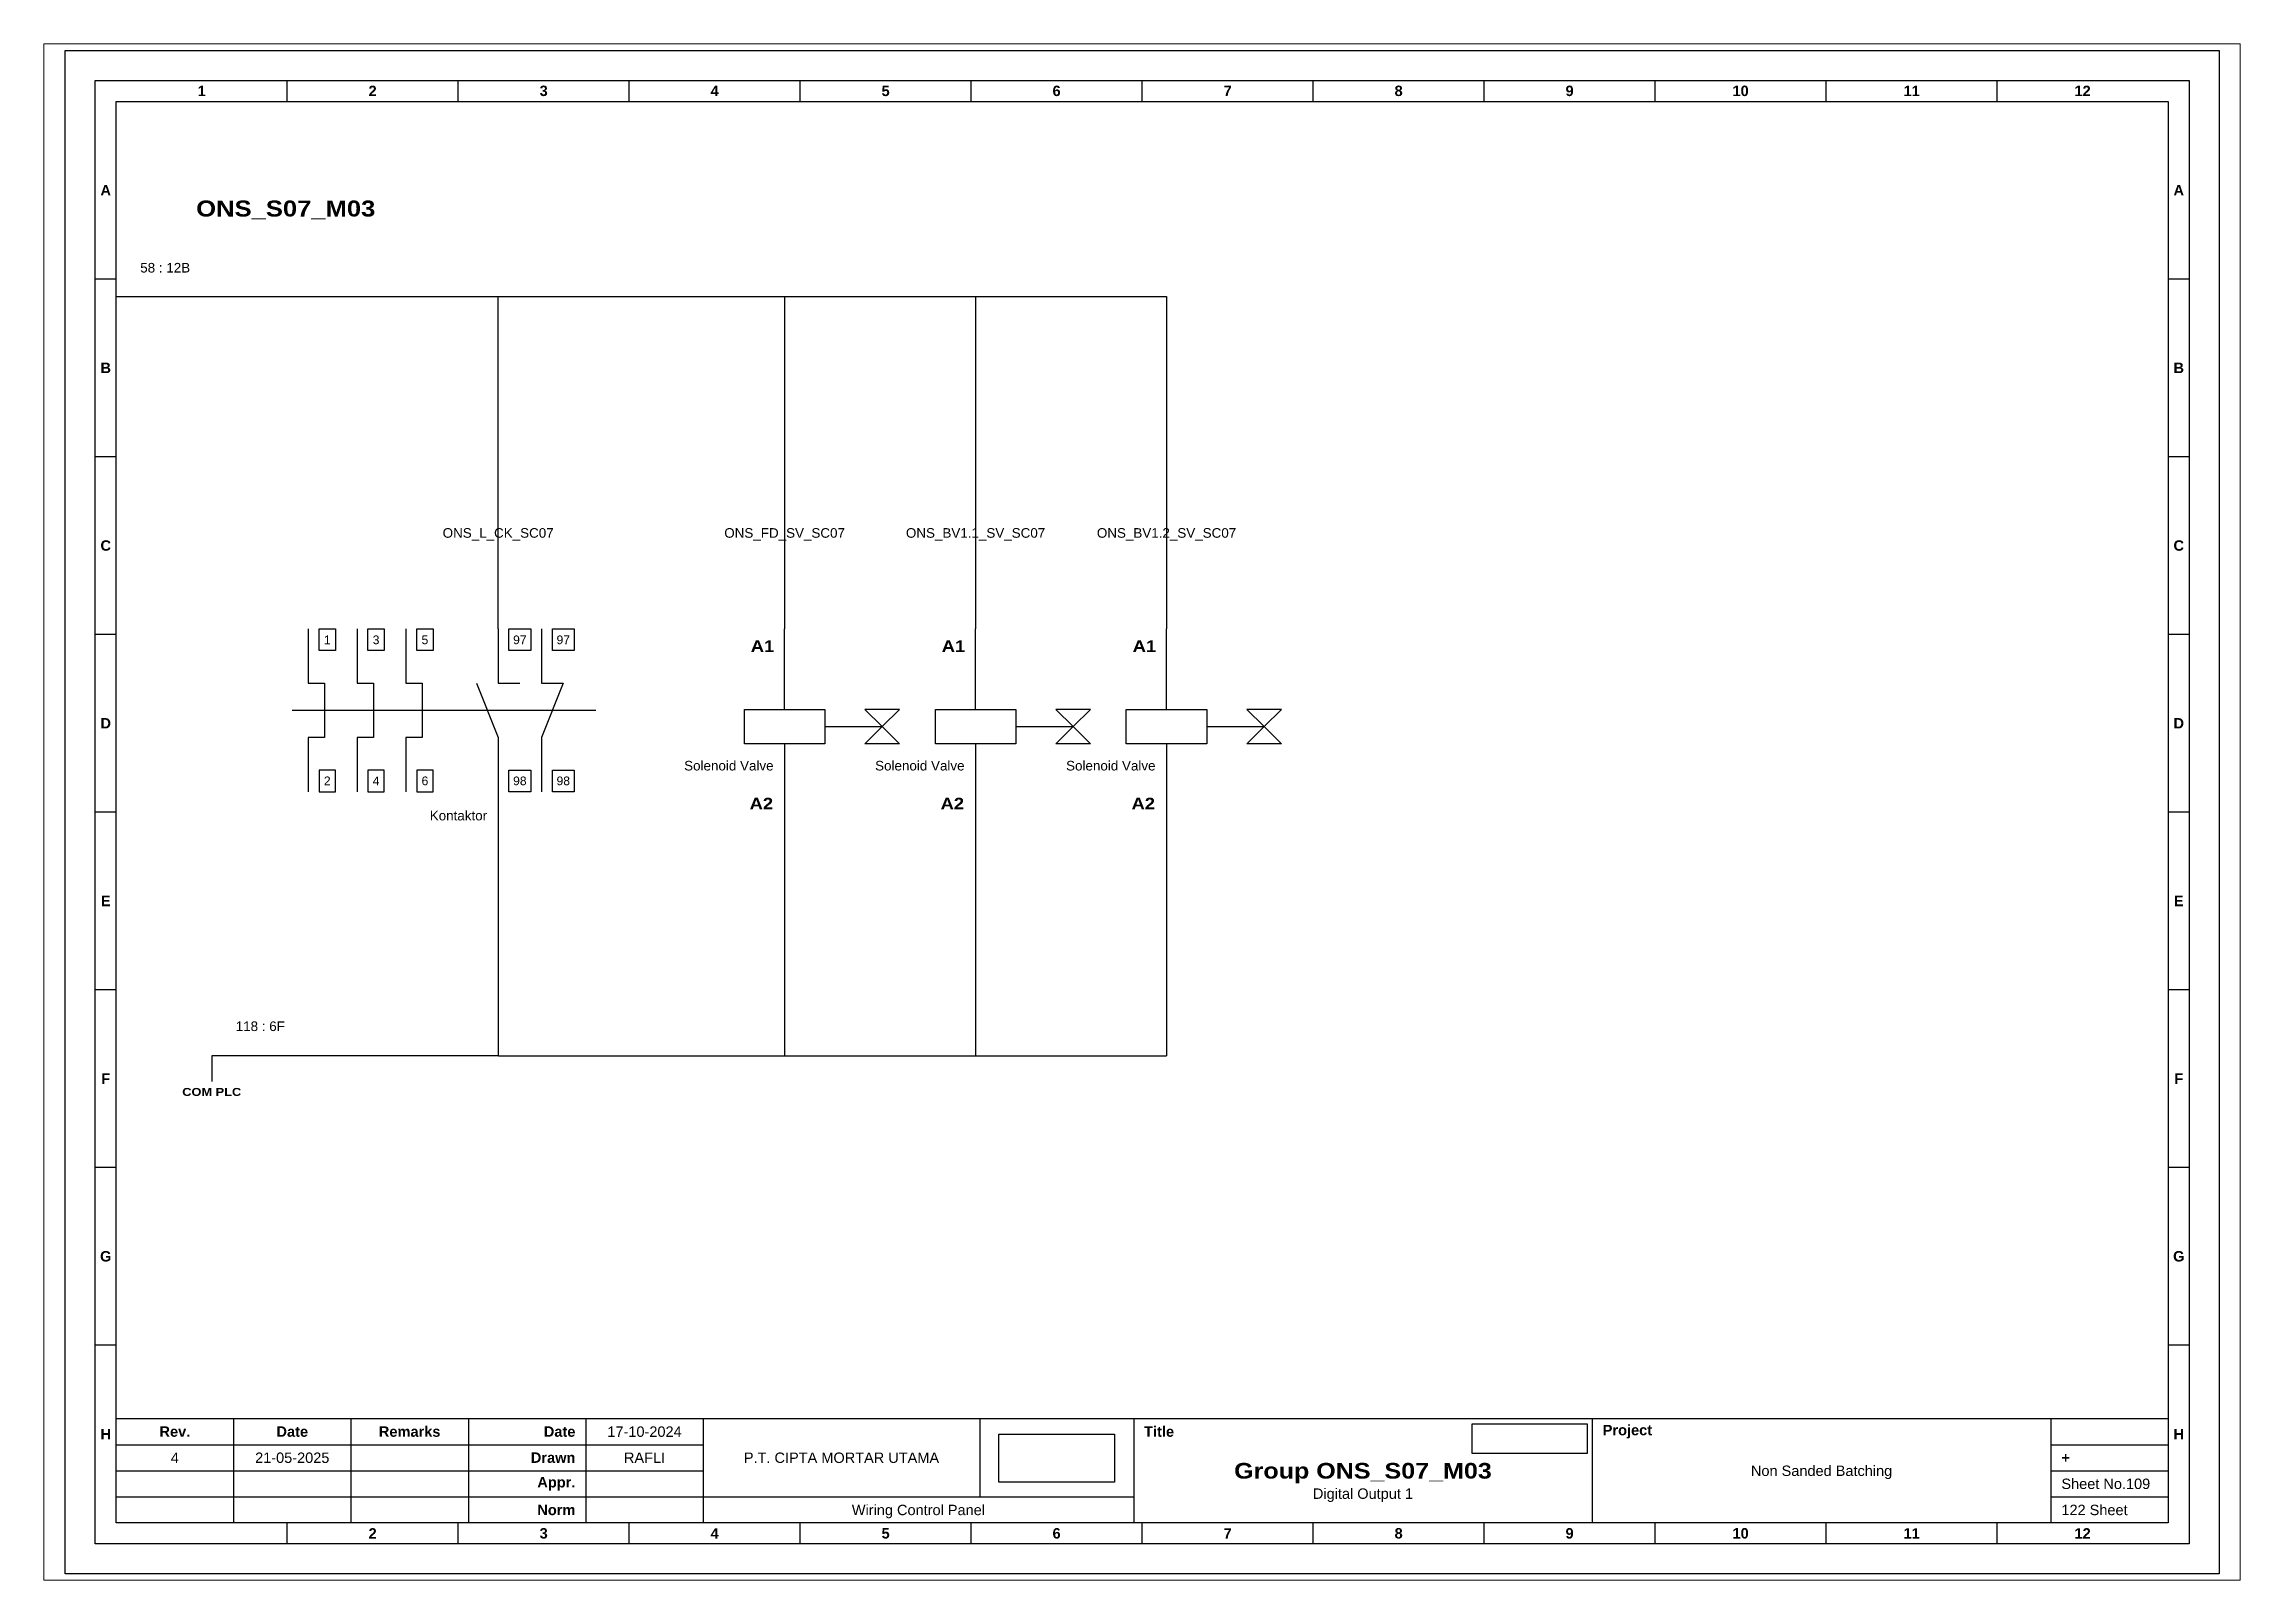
# Paper-space layout 'ONS_S07_M03' of a CAD drawing. Header units: centimetres, sheet in millimetres. Extents: x 0 to 821, y 0 to 574.
# The model-space entities are those that its viewports show. They can reach past a viewport. Long polylines and large blocks are cut down to what shows.
import ezdxf
from ezdxf.enums import TextEntityAlignment as Align

# ---------------------------------------------------------------- set-up
doc = ezdxf.new("R2010")
doc.units = ezdxf.units.CM
doc.header["$MEASUREMENT"] = 0
doc.layers.add('MU Project Line', color=7, linetype='Continuous', lineweight=0, true_color=0xfefefe)
doc.styles.add('Bold', font='ariblk.ttf', dxfattribs={"height": 25.4})
doc.styles.get("Standard").update_dxf_attribs({"font": 'arial.ttf'})
picture_1 = doc.add_image_def('image1.png', size_in_pixel=(2048, 847))
picture_2 = doc.add_image_def('image2.png', size_in_pixel=(2092, 542))

# ---------------------------------------------------------------- blocks, each defined once
blk = doc.blocks.new('KOP MU PROJECT')
at = {"color": 6, "ltscale": 50}
for p, q in [((27.74, 184.05), (27.74, 186.66)), ((49.13, 184.05), (49.13, 186.66)), ((70.51, 184.05), (70.51, 186.66)), ((91.89, 184.05), (91.89, 186.66)), ((113.27, 184.05), (113.27, 186.66)), ((134.66, 184.05), (134.66, 186.66)), ((156.04, 184.05), (156.04, 186.66)), ((177.42, 184.05), (177.42, 186.66)), ((198.8, 184.05), (198.8, 186.66)), ((220.19, 184.05), (220.19, 186.66)), ((241.57, 184.05), (241.57, 186.66)), ((6.36, 161.84), (3.75, 161.84)), ((265.59, 161.84), (262.98, 161.84)), ((6.36, 139.63), (3.75, 139.63)), ((265.59, 139.63), (262.98, 139.63)), ((6.36, 117.42), (3.75, 117.42)), ((265.59, 117.42), (262.98, 117.42)), ((6.36, 95.22), (3.75, 95.22)), ((265.59, 95.22), (262.98, 95.22)), ((6.36, 73.01), (3.75, 73.01)), ((265.59, 73.01), (262.98, 73.01)), ((6.36, 50.8), (3.75, 50.8)), ((265.59, 50.8), (262.98, 50.8)), ((6.36, 28.59), (3.75, 28.59)), ((265.59, 28.59), (262.98, 28.59)), ((27.74, 3.75), (27.74, 6.36)), ((49.13, 3.75), (49.13, 6.36)), ((70.51, 3.75), (70.51, 6.36)), ((91.89, 3.75), (91.89, 6.36)), ((113.27, 3.75), (113.27, 6.36)), ((134.66, 3.75), (134.66, 6.36)), ((156.04, 3.75), (156.04, 6.36)), ((177.42, 3.75), (177.42, 6.36)), ((198.8, 3.75), (198.8, 6.36)), ((220.19, 3.75), (220.19, 6.36)), ((241.57, 3.75), (241.57, 6.36))]:
    blk.add_line(p, q, dxfattribs=at)
at = {"ltscale": 50}
for p, q in [((6.36, 19.41), (262.98, 19.41)), ((21.04, 19.41), (21.04, 6.36)), ((35.72, 19.41), (35.72, 6.36)), ((50.41, 19.41), (50.41, 6.36)), ((65.09, 19.41), (65.09, 6.36)), ((79.77, 19.41), (79.77, 6.36)), ((114.35, 19.41), (114.35, 9.62)), ((133.6, 19.41), (133.6, 6.36)), ((190.95, 19.41), (190.95, 6.36)), ((248.3, 19.41), (248.3, 6.36)), ((6.36, 16.15), (79.77, 16.15)), ((248.3, 16.15), (262.98, 16.15)), ((6.36, 12.89), (79.77, 12.89)), ((248.3, 12.89), (262.98, 12.89)), ((6.36, 9.62), (133.6, 9.62)), ((248.3, 9.62), (262.98, 9.62))]:
    blk.add_line(p, q, dxfattribs=at)
at = {"color": 1, "ltscale": 50}
blk.add_lwpolyline([(269.34, 0), (0, 0), (0, 190.41), (269.34, 190.41)], close=True, dxfattribs=at)
at = {"color": 6, "ltscale": 50}
for points in [[(265.59, 3.75), (3.75, 3.75), (3.75, 186.66), (265.59, 186.66)], [(262.98, 6.36), (6.36, 6.36), (6.36, 184.05), (262.98, 184.05)]]:
    blk.add_lwpolyline(points, close=True, dxfattribs=at)
at = {"ltscale": 50, "char_height": 1.305, "attachment_point": 4}
for s, width, heights, insert in [('\\pxqc;{\\fArial|b1|i0|c0|p34;1}', 21.3825, [2.51], (6.36, 185.36)), ('\\pxqc;{\\fArial|b1|i0|c0|p34;2}', 21.3825, [2.51], (27.74, 185.36)), ('\\pxqc;{\\fArial|b1|i0|c0|p34;3}', 21.3825, [2.51], (49.13, 185.36)), ('\\pxqc;{\\fArial|b1|i0|c0|p34;4}', 21.3825, [2.51], (70.51, 185.36)), ('\\pxqc;{\\fArial|b1|i0|c0|p34;5}', 21.3825, [2.51], (91.89, 185.36)), ('\\pxqc;{\\fArial|b1|i0|c0|p34;6}', 21.3825, [2.51], (113.27, 185.36)), ('\\pxqc;{\\fArial|b1|i0|c0|p34;7}', 21.3825, [2.51], (134.66, 185.36)), ('\\pxqc;{\\fArial|b1|i0|c0|p34;8}', 21.3825, [2.51], (156.04, 185.36)), ('\\pxqc;{\\fArial|b1|i0|c0|p34;9}', 21.3825, [2.51], (177.42, 185.36)), ('\\pxqc;{\\fArial|b1|i0|c0|p34;10}', 21.3825, [2.51], (198.8, 185.36)), ('\\pxqc;{\\fArial|b1|i0|c0|p34;11}', 21.3825, [2.51], (220.19, 185.36)), ('\\pxqc;{\\fArial|b1|i0|c0|p34;12}', 21.3825, [2.51], (241.57, 185.36)), ('\\pxqc;{\\fArial|b1|i0|c0|p34;A}', 2.61, [2.51], (3.75, 172.95)), ('\\pxqc;{\\fArial|b1|i0|c0|p34;A}', 2.61, [2.51], (262.98, 172.95)), ('\\pxqc;{\\fArial|b1|i0|c0|p34;B}', 2.61, [2.51], (3.75, 150.74)), ('\\pxqc;{\\fArial|b1|i0|c0|p34;B}', 2.61, [2.51], (262.98, 150.74)), ('\\pxqc;{\\fArial|b1|i0|c0|p34;C}', 2.61, [2.51], (3.75, 128.53)), ('\\pxqc;{\\fArial|b1|i0|c0|p34;C}', 2.61, [2.51], (262.98, 128.53)), ('\\pxqc;{\\fArial|b1|i0|c0|p34;D}', 2.61, [2.51], (3.75, 106.32)), ('\\pxqc;{\\fArial|b1|i0|c0|p34;D}', 2.61, [2.51], (262.98, 106.32)), ('\\pxqc;{\\fArial|b1|i0|c0|p34;E}', 2.61, [2.51], (3.75, 84.11)), ('\\pxqc;{\\fArial|b1|i0|c0|p34;E}', 2.61, [2.51], (262.98, 84.11)), ('\\pxqc;{\\fArial|b1|i0|c0|p34;F}', 2.61, [2.51], (3.75, 61.9)), ('\\pxqc;{\\fArial|b1|i0|c0|p34;F}', 2.61, [2.51], (262.98, 61.9)), ('\\pxqc;{\\fArial|b1|i0|c0|p34;G}', 2.61, [2.51], (3.75, 39.69)), ('\\pxqc;{\\fArial|b1|i0|c0|p34;G}', 2.61, [2.51], (262.98, 39.69)), ('\\pxqc;{\\fArial|b1|i0|c0|p34;H}', 2.61, [2.51], (3.75, 17.47)), ('\\pxqc;{\\fArial|b1|i0|c0|p34;Rev.}', 14.6811, [2.88], (6.36, 17.78)), ('\\pxqc;{\\fArial|b1|i0|c0|p34;Date}', 14.6811, [2.88], (21.04, 17.78)), ('\\pxqc;{\\fArial|b1|i0|c0|p34;Remarks}', 14.6811, [2.88], (35.72, 17.78)), ('\\pxqr;{\\fArial|b1|i0|c0|p34;Date}', 13.3761, [2.88], (50.41, 17.78)), ('\\pxql;{\\fArial|b1|i0|c0|p34;Title}', 50.2419, [2.88], (134.9, 17.78)), ('\\pxql;{\\fArial|b1|i0|c0|p34;Project}', 50.2419, [2.88], (192.25, 17.78)), ('\\pxqc;{\\fArial|b1|i0|c0|p34;H}', 2.61, [2.51], (262.98, 17.47)), ('\\pxqr;{\\fArial|b1|i0|c0|p34;Drawn}', 13.3761, [2.88], (50.41, 14.52)), ('\\pxql;{\\fArial|b1|i0|c0|p34;+}', 14.6811, [2.88], (249.61, 14.52)), ('\\pxqr;{\\fArial|b1|i0|c0|p34;Appr.}', 13.3761, [2.88], (50.41, 11.26)), ('\\pxqr;{\\fArial|b1|i0|c0|p34;Norm}', 13.3761, [2.88], (50.41, 7.99)), ('\\pxqc;{\\fArial|b1|i0|c0|p34;2}', 21.3825, [2.51], (27.74, 5.06)), ('\\pxqc;{\\fArial|b1|i0|c0|p34;3}', 21.3825, [2.51], (49.13, 5.06)), ('\\pxqc;{\\fArial|b1|i0|c0|p34;4}', 21.3825, [2.51], (70.51, 5.06)), ('\\pxqc;{\\fArial|b1|i0|c0|p34;5}', 21.3825, [2.51], (91.89, 5.06)), ('\\pxqc;{\\fArial|b1|i0|c0|p34;6}', 21.3825, [2.51], (113.27, 5.06)), ('\\pxqc;{\\fArial|b1|i0|c0|p34;7}', 21.3825, [2.51], (134.66, 5.06)), ('\\pxqc;{\\fArial|b1|i0|c0|p34;8}', 21.3825, [2.51], (156.04, 5.06)), ('\\pxqc;{\\fArial|b1|i0|c0|p34;9}', 21.3825, [2.51], (177.42, 5.06)), ('\\pxqc;{\\fArial|b1|i0|c0|p34;10}', 21.3825, [2.51], (198.8, 5.06)), ('\\pxqc;{\\fArial|b1|i0|c0|p34;11}', 21.3825, [2.51], (220.19, 5.06)), ('\\pxqc;{\\fArial|b1|i0|c0|p34;12}', 21.3825, [2.51], (241.57, 5.06))]:
    blk.add_mtext_dynamic_manual_height_columns(s, width=width, gutter_width=0.0326, heights=heights, dxfattribs=dict(at, insert=insert))
at = {"ltscale": 50}
for tag, p in [('DATECREATED', (72.43, 17.78)), ('REV', (13.7, 14.52)), ('REVDATE', (28.38, 14.52)), ('REMARKS', (43.06, 14.52)), ('DRAWN', (72.43, 14.52)), ('COMPANY', (97.06, 14.52)), ('APPR', (72.43, 11.26)), ('PROJECT', (219.62, 12.89)), ('NORM', (72.43, 7.99)), ('DRAWINGCATEGORY', (106.68, 7.99)), ('DESCRIPTION', (162.27, 10.03))]:
    blk.add_attdef(tag, text='', height=1.3, dxfattribs=at).set_placement(p, align=Align.MIDDLE_CENTER)
at = {"ltscale": 50, "style": 'Bold'}
blk.add_attdef('TITLE', text='', height=1.96, dxfattribs=at).set_placement((162.27, 12.89), align=Align.MIDDLE_CENTER)
at = {"ltscale": 50}
for tag, p in [('SHEETNUMBER', (249.61, 11.26)), ('TOTALSHEET', (249.61, 7.99))]:
    blk.add_attdef(tag, text='', height=1.3, dxfattribs=at).set_placement(p, align=Align.MIDDLE_LEFT)
image = blk.add_image(picture_1, insert=(116.72, 11.48), size_in_units=(14.5, 6), dxfattribs=at)
image.dxf.flags = 15
image = blk.add_image(picture_2, insert=(175.94, 15.04), size_in_units=(14.36, 3.72), dxfattribs=at)
image.dxf.flags = 15

msp = doc.modelspace()

# ---------------------------------------------------------------- linework, layer by layer
at = {"color": 146, "ltscale": 50, "true_color": 0x105689}
for p, q in [((1276.76, 1287.28), (1300.64, 1287.28)), ((1300.64, 1287.28), (1324.52, 1287.28)), ((1324.52, 1245.73), (1324.52, 1287.28)), ((1324.52, 1287.28), (1348.4, 1287.28)), ((1348.4, 1287.28), (1372.28, 1287.28)), ((1360.34, 1287.28), (1360.34, 1245.73)), ((1372.28, 1287.28), (1396.16, 1287.28)), ((1384.22, 1287.28), (1384.22, 1245.73)), ((1396.16, 1287.28), (1408.1, 1287.28)), ((1408.1, 1287.28), (1408.1, 1245.73)), ((1324.52, 1225.38), (1324.52, 1192.36)), ((1360.34, 1221.63), (1360.34, 1192.36)), ((1384.22, 1221.32), (1384.22, 1192.36)), ((1408.1, 1221.32), (1408.1, 1192.36)), ((1324.56, 1192.36), (1288.7, 1192.36)), ((1288.7, 1192.36), (1288.7, 1189.16)), ((1324.56, 1192.36), (1372.36, 1192.36)), ((1372.36, 1192.36), (1372.36, 1192.36)), ((1372.36, 1192.36), (1408.1, 1192.36))]:
    msp.add_line(p, q, dxfattribs=at)
at = {"ltscale": 50}
for p, q in [((1324.52, 1245.73), (1324.52, 1238.95)), ((1329.94, 1245.73), (1329.94, 1238.95)), ((1360.34, 1235.68), (1360.34, 1245.73)), ((1384.22, 1235.68), (1384.22, 1245.73)), ((1408.1, 1235.68), (1408.1, 1245.73)), ((1298.74, 1235.56), (1336.73, 1235.56)), ((1365.36, 1233.53), (1372.54, 1233.53)), ((1389.24, 1233.53), (1396.42, 1233.53)), ((1413.12, 1233.53), (1420.3, 1233.53)), ((1324.52, 1232.16), (1324.52, 1225.38)), ((1329.94, 1232.16), (1329.94, 1225.38)), ((1360.34, 1231.37), (1360.34, 1221.32)), ((1384.22, 1231.37), (1384.22, 1221.32)), ((1408.1, 1231.37), (1408.1, 1221.32))]:
    msp.add_line(p, q, dxfattribs=at)
at = {"color": 1, "ltscale": 50}
for points in [[(1300.77, 1245.73), (1300.77, 1238.95), (1302.81, 1238.95), (1302.81, 1232.16), (1300.77, 1232.16), (1300.77, 1225.38)], [(1306.88, 1245.73), (1306.88, 1238.95), (1308.91, 1238.95), (1308.91, 1232.16), (1306.88, 1232.16), (1306.88, 1225.38)], [(1312.98, 1245.73), (1312.98, 1238.95), (1315.02, 1238.95), (1315.02, 1232.16), (1312.98, 1232.16), (1312.98, 1225.38)]]:
    msp.add_lwpolyline(points, dxfattribs=at)
at = {"ltscale": 50}
for points in [[(1302.13, 1245.73), (1304.17, 1245.73), (1304.17, 1243.02), (1302.13, 1243.02)], [(1308.24, 1245.73), (1310.27, 1245.73), (1310.27, 1243.02), (1308.24, 1243.02)], [(1314.34, 1245.73), (1316.38, 1245.73), (1316.38, 1243.02), (1314.34, 1243.02)], [(1325.87, 1245.73), (1328.59, 1245.73), (1328.59, 1243.02), (1325.87, 1243.02)], [(1331.3, 1245.73), (1334.01, 1245.73), (1334.01, 1243.02), (1331.3, 1243.02)], [(1355.31, 1235.68), (1365.36, 1235.68), (1365.36, 1231.37), (1355.31, 1231.37)], [(1372.54, 1233.53), (1374.7, 1235.68), (1370.39, 1235.68)], [(1372.54, 1233.53), (1374.7, 1231.37), (1370.39, 1231.37)], [(1379.19, 1235.68), (1389.24, 1235.68), (1389.24, 1231.37), (1379.19, 1231.37)], [(1396.42, 1233.53), (1398.58, 1235.68), (1394.27, 1235.68)], [(1396.42, 1233.53), (1398.58, 1231.37), (1394.27, 1231.37)], [(1403.07, 1235.68), (1413.12, 1235.68), (1413.12, 1231.37), (1403.07, 1231.37)], [(1420.3, 1233.53), (1422.46, 1235.68), (1418.15, 1235.68)], [(1420.3, 1233.53), (1422.46, 1231.37), (1418.15, 1231.37)], [(1302.13, 1225.38), (1304.17, 1225.38), (1304.17, 1228.09), (1302.13, 1228.09)], [(1308.24, 1225.38), (1310.27, 1225.38), (1310.27, 1228.09), (1308.24, 1228.09)], [(1314.34, 1225.38), (1316.38, 1225.38), (1316.38, 1228.09), (1314.34, 1228.09)], [(1325.87, 1228.09), (1328.59, 1228.09), (1328.59, 1225.38), (1325.87, 1225.38)], [(1331.3, 1228.09), (1334.01, 1228.09), (1334.01, 1225.38), (1331.3, 1225.38)]]:
    msp.add_lwpolyline(points, close=True, dxfattribs=at)
for points in [[(1321.8, 1238.95), (1324.52, 1232.16)], [(1324.52, 1238.95), (1327.23, 1238.95)], [(1329.94, 1238.95), (1332.66, 1238.95), (1329.94, 1232.16)]]:
    msp.add_lwpolyline(points, dxfattribs=at)

# ---------------------------------------------------------------- block references
msp.add_blockref('KOP MU PROJECT', (1270.39, 1127.62)).add_auto_attribs({'DESCRIPTION': 'Digital Output 1', 'TITLE': 'Group ONS_S07_M03', 'PROJECT': 'Non Sanded Batching', 'COMPANY': 'P.T. CIPTA MORTAR UTAMA', 'DRAWINGCATEGORY': 'Wiring Control Panel', 'DRAWN': 'RAFLI', 'DATECREATED': '17-10-2024', 'REVDATE': '21-05-2025', 'REV': '4', 'SHEETNUMBER': 'Sheet No.109', 'TOTALSHEET': '122 Sheet'})

# ---------------------------------------------------------------- texts
at = {"ltscale": 500, "style": 'Bold'}
msp.add_text('ONS_S07_M03', height=2, dxfattribs=at).set_placement((1286.76, 1297.28))
at = {"ltscale": 500}
for s, p in [('58 : 12B', (1279.76, 1291.48)), ('118 : 6F', (1291.7, 1196.67))]:
    msp.add_text(s, height=1.2, dxfattribs=at).set_placement(p, align=Align.TOP_LEFT)
at = {"ltscale": 50}
for s, p in [('ONS_L_CK_SC07', (1324.52, 1257.73)), ('ONS_FD_SV_SC07', (1360.34, 1257.73)), ('ONS_BV1.1_SV_SC07', (1384.22, 1257.73)), ('ONS_BV1.2_SV_SC07', (1408.1, 1257.73))]:
    msp.add_text(s, height=1.2, dxfattribs=at).set_placement(p, align=Align.MIDDLE_CENTER)
at = {"ltscale": 500}
for s, height, p in [('1', 1.09, (1303.15, 1244.37)), ('3', 1.09, (1309.25, 1244.37)), ('5', 1.09, (1315.36, 1244.37)), ('97', 1.085, (1327.23, 1244.37)), ('97', 1.085, (1332.66, 1244.37)), ('2', 1.09, (1303.15, 1226.74)), ('4', 1.09, (1309.25, 1226.74)), ('6', 1.09, (1315.36, 1226.74)), ('98', 1.085, (1327.23, 1226.74)), ('98', 1.085, (1332.66, 1226.74))]:
    msp.add_text(s, height=height, dxfattribs=at).set_placement(p, align=Align.MIDDLE_CENTER)
at = {"ltscale": 500, "style": 'Bold'}
for p in [(1359.04, 1244.3), (1382.92, 1244.3), (1406.8, 1244.3)]:
    msp.add_text('A1', height=1.436, dxfattribs=at).set_placement(p, align=Align.TOP_RIGHT)
at = {"ltscale": 50}
for s, p in [('Solenoid Valve', (1358.96, 1227.68)), ('Solenoid Valve', (1382.84, 1227.68)), ('Solenoid Valve', (1406.72, 1227.68)), ('Kontaktor', (1323.14, 1221.44))]:
    msp.add_text(s, height=1.2, dxfattribs=at).set_placement(p, align=Align.BOTTOM_RIGHT)
at = {"ltscale": 500, "style": 'Bold'}
for p in [(1358.9, 1222.76), (1382.78, 1222.76), (1406.66, 1222.76)]:
    msp.add_text('A2', height=1.436, dxfattribs=at).set_placement(p, align=Align.BOTTOM_RIGHT)
at = {"ltscale": 50, "style": 'Bold'}
msp.add_text('COM PLC', height=1, dxfattribs=at).set_placement((1288.7, 1188.36), align=Align.TOP_CENTER)

psp = doc.layouts.new('ONS_S07_M03')

# ---------------------------------------------------------------- viewports
at = {"layer": 'MU Project Line'}
psp.add_viewport(center=(410.5, 287), size=(820.98, 573.9884), view_center_point=(1405.03, 1222.85), view_height=192.0041, dxfattribs=at)

doc.saveas('drawing.dxf')
